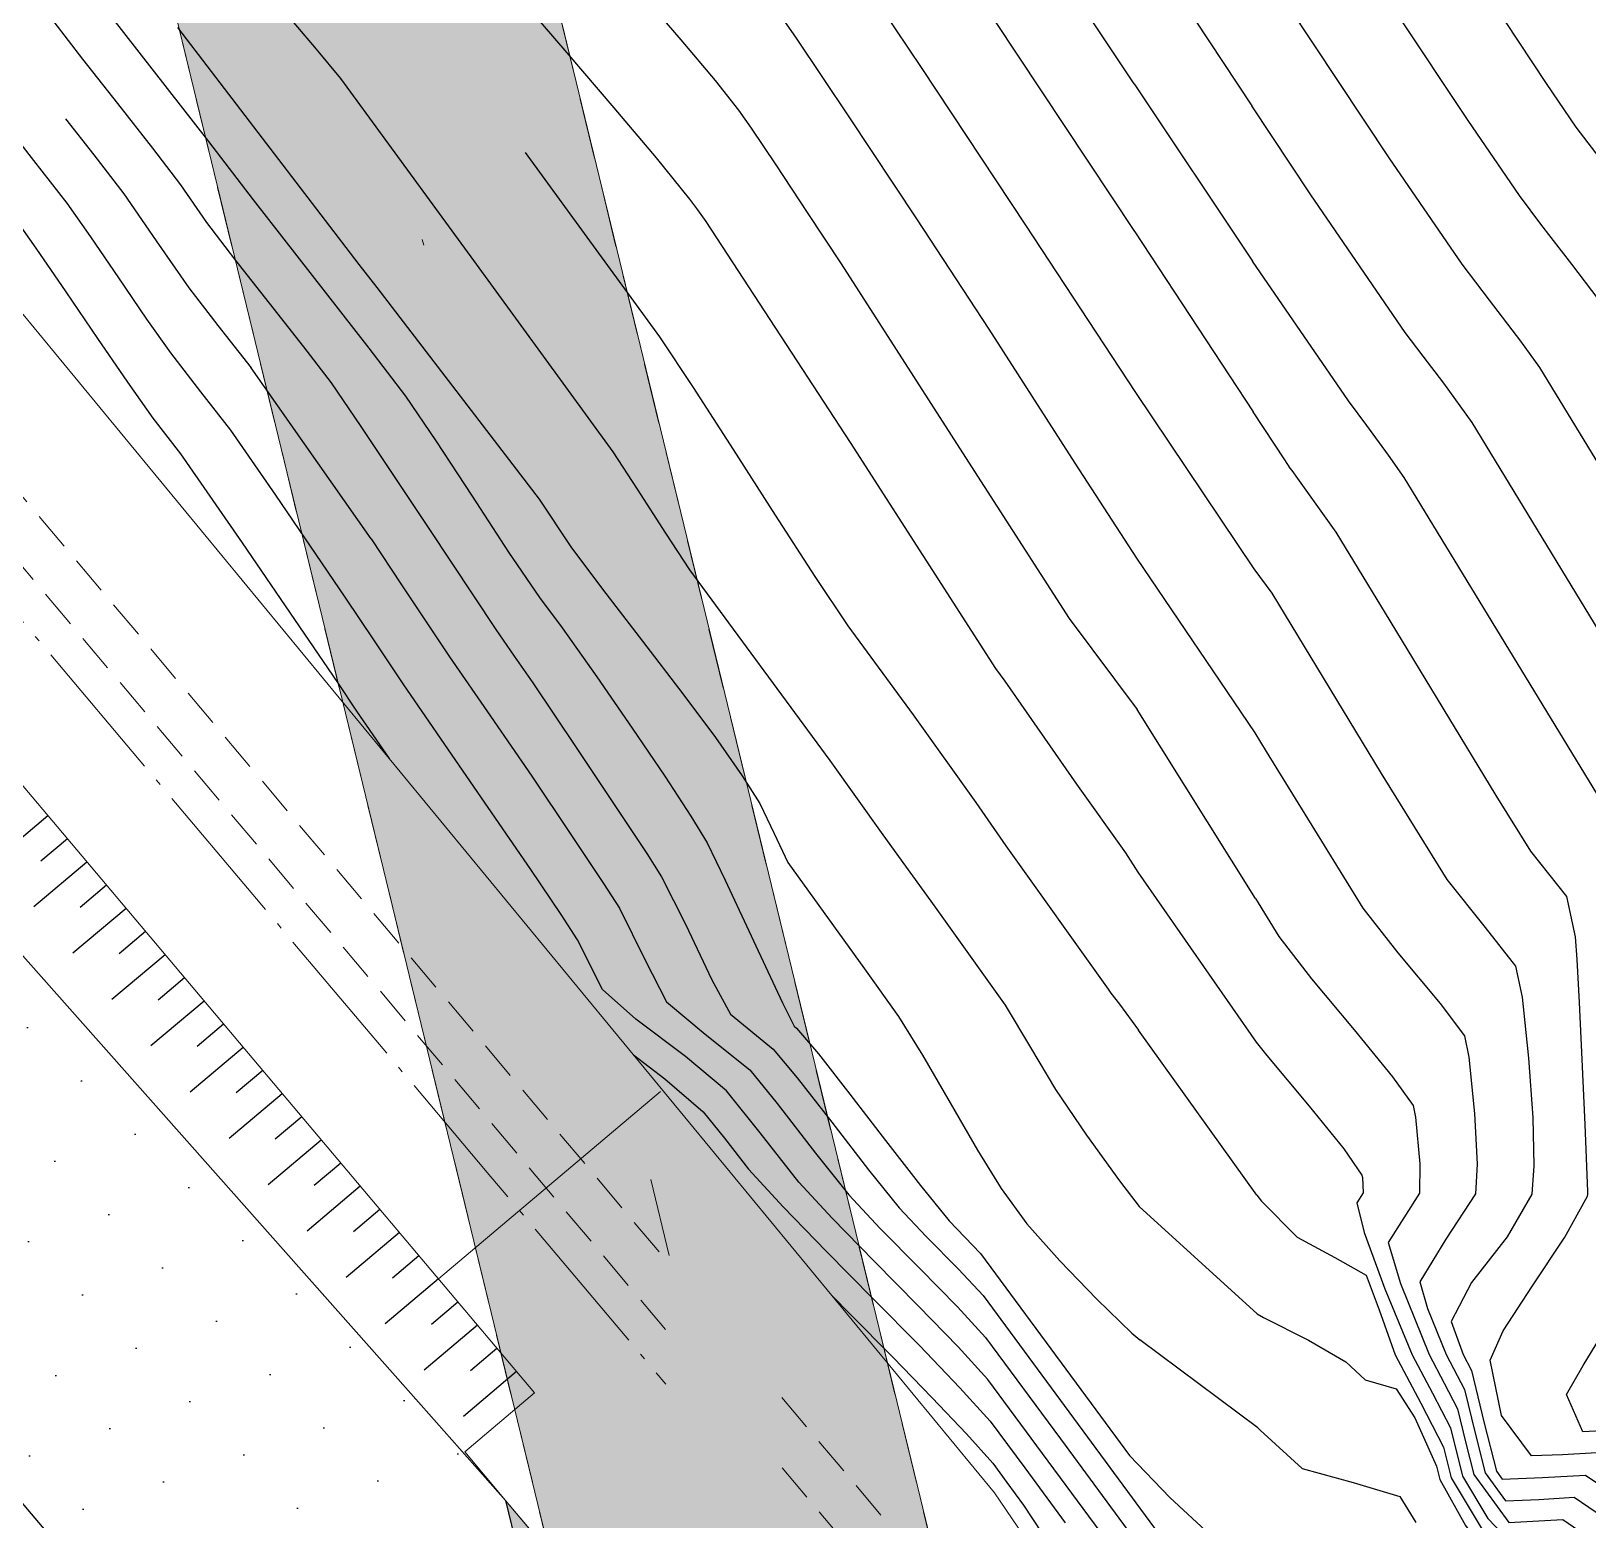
# Model space of a CAD drawing. Header units: millimetres. Extents: x -133 to 63340, y -143 to 109141.
# Drawn here: x 62474.23 to 62499.93, y 108543.15 to 108567.73 of the extents above; entities that cross this region are included whole.
import ezdxf

# ---------------------------------------------------------------- set-up
doc = ezdxf.new("R2010")
doc.units = ezdxf.units.MM
doc.header["$MEASUREMENT"] = 0
for name, pattern in [('ACAD_ISO04W100', [30, 24, -3, 0, -3]), ('NASCOSTA', [9.525, 6.35, -3.175]), ('TRATTEGGIATA', [0.75, 0.5, -0.25]), ('TRATTOPUNTO2', [12.7, 6.35, -3.175, 0, -3.175])]:
    doc.linetypes.add(name, pattern=pattern)
doc.layers.add('Colori bordi', color=5, linetype='Continuous', plot=False)
doc.layers.add('no_plot', color=5, linetype='Continuous', plot=False)
for name, color, linetype in [('curve livello 5m', 7, 'Continuous'), ('Limite fiume', 6, 'Continuous'), ('LIN010TR', 2, 'NASCOSTA'), ('LIN018CO', 6, 'Continuous'), ('LIN018TR', 6, 'NASCOSTA'), ('LIN025CO', 7, 'Continuous'), ('pendenze', 2, 'Continuous'), ('sezioni', 7, 'Continuous'), ('TRATTCOLO-30', 253, 'Continuous'), ('TRATTCOLO-32', 255, 'Continuous')]:
    doc.layers.add(name, color=color, linetype=linetype)

# ---------------------------------------------------------------- blocks, each defined once
blk = doc.blocks.new('CONTORNO')
at = {"layer": 'Colori bordi', "lineweight": 0, "ltscale": 2, "flags": 128}
blk.add_lwpolyline([(-22.578, 81.44), (16.586, -82.868), (15.866, -82.007), (19.27, -96.287), (18.407, -96.98), (19.153, -100.108), (27.051, -106.511), (29.932, -105.824), (28.44, -103.877), (26.165, -94.334), (26.165, -94.334), (25.446, -93.474), (-6.877, 42.135)], dxfattribs=at)

msp = doc.modelspace()

# ---------------------------------------------------------------- hatches: boundary and pattern name
at = {"layer": 'pendenze', "linetype": 'Continuous'}
h = msp.add_hatch(dxfattribs=at)
h.set_pattern_fill('DOTS', color=256, scale=20, angle=-44.74394, style=0)
h.set_pattern_definition([(315.2560609, (171409.96, 46934.0866), (1.323836897, 0.447862558), [0, -1.25])])
h.paths.add_polyline_path([(62481.655, 108535.5741), (62481.1418, 108535.0837), (62472.3171, 108545.504), (62473.0098, 108546.0991), (62470.922, 108548.7254), (62470.189, 108548.0957), (62469.4637, 108548.7973), (62473.9652, 108552.6071), (62480.6676, 108545.0425), (62482.0606, 108543.4702), (62484.922, 108531.6991)])
at = {"layer": 'TRATTCOLO-30', "linetype": 'Continuous', "lineweight": 0}
h = msp.add_hatch(color=256, dxfattribs=at)
h.dxf.hatch_style = 1
h.paths.add_polyline_path([(62478.5701, 108572.9862), (62475.5772, 108572.2586), (62482.7836, 108542.6126), (62482.0606, 108543.4702), (62485.0639, 108531.1152), (62488.5426, 108531.9608)])
h.paths.add_polyline_path([(62481.5629, 108573.7137), (62478.5701, 108572.9862), (62488.5426, 108531.9608), (62491.5354, 108532.6883)])

# ---------------------------------------------------------------- linework, layer by layer
at = {"layer": 'curve livello 5m', "color": 2}
for p, q in [((62492.4487, 108564.4171), (62494.4022, 108561.4452)), ((62479.8385, 108559.3479), (62477.8574, 108562.1709)), ((62494.46, 108548.5129), (62492.5076, 108551.2367))]:
    msp.add_line(p, q, dxfattribs=at)
at = {"layer": 'curve livello 5m', "color": 2, "flags": 128}
for points in [[(62492.4487, 108564.4171), (62492.4484, 108564.4176), (62490.1377, 108567.9049), (62488.3455, 108570.5822), (62487.4235, 108571.9211), (62486.9223, 108572.5177), (62486.918, 108572.5235)], [(62498.5475, 108567.9012), (62499.2356, 108566.8654), (62499.7299, 108566.1436), (62499.7299, 108566.1436), (62500.1768, 108565.5517)], [(62474.7933, 108566.2773), (62475.2625, 108565.6831), (62475.7568, 108565.0403), (62475.7568, 108565.0403), (62476.2917, 108564.2668), (62476.8277, 108563.4919), (62476.8277, 108563.4919), (62477.3062, 108562.8692), (62477.8574, 108562.1709)], [(62482.3841, 108565.7215), (62483.3553, 108564.3887), (62484.5979, 108562.6835), (62485.1576, 108561.8445), (62485.8189, 108560.8201), (62486.5116, 108559.738), (62487.1656, 108558.7256), (62487.7106, 108557.9104), (62487.7106, 108557.9104), (62488.7905, 108556.4422), (62489.8221, 108554.9958), (62490.3198, 108554.2805), (62492.0095, 108551.9128), (62492.0524, 108551.8433), (62492.1965, 108551.6621), (62492.5076, 108551.2367)], [(62500.0748, 108544.2596), (62499.5071, 108544.222), (62498.9963, 108544.2051), (62498.4985, 108544.8754), (62498.3109, 108545.7866), (62498.5304, 108546.2732), (62499.0116, 108547.0133), (62499.5448, 108547.8175), (62499.9203, 108548.496), (62499.9262, 108548.5197), (62499.925, 108548.5703), (62499.8819, 108549.678), (62499.8348, 108550.753), (62499.7888, 108551.6945), (62499.7488, 108552.4015), (62499.7196, 108552.7733), (62499.5787, 108553.439), (62498.9828, 108554.1887), (62498.415, 108555.1077), (62496.6647, 108557.9905), (62495.7725, 108559.4546), (62495.139, 108560.3408), (62495.0421, 108560.4742), (62495.013, 108560.5133), (62494.9258, 108560.6486), (62494.4022, 108561.4452)], [(62479.8385, 108559.3479), (62480.3426, 108558.589), (62481.1321, 108557.401), (62481.1321, 108557.401), (62481.8094, 108556.4172), (62482.4899, 108555.4288), (62482.4899, 108555.4288), (62483.1377, 108554.466), (62483.6752, 108553.6578), (62483.941, 108553.2469), (62483.941, 108553.2469), (62484.3628, 108552.3923), (62484.714, 108551.7031), (62484.714, 108551.7031), (62485.3568, 108551.1706), (62486.092, 108550.5779), (62486.092, 108550.5779), (62486.5448, 108550.0268), (62487.1739, 108549.2071), (62487.7282, 108548.5148), (62487.7282, 108548.5148), (62488.2442, 108547.9621), (62488.8901, 108547.3057), (62489.5184, 108546.6661), (62489.9815, 108546.1637), (62489.9815, 108546.1637), (62491.2176, 108544.4865), (62492.671, 108542.5145)], [(62494.46, 108548.5129), (62494.5367, 108548.4116), (62494.5367, 108548.4116), (62495.1286, 108547.8193), (62495.7506, 108547.4837), (62496.2684, 108547.188), (62496.2684, 108547.188), (62496.482, 108546.6203), (62496.7469, 108545.8768), (62496.7469, 108545.8768), (62497.1703, 108545.075), (62497.5448, 108544.3533), (62497.5448, 108544.3533), (62497.6706, 108543.8436), (62498.2135, 108542.9374), (62498.7287, 108542.3976), (62498.7287, 108542.3976), (62499.1409, 108542.4185), (62499.8901, 108542.0341), (62500.6625, 108541.4243)]]:
    msp.add_lwpolyline(points, dxfattribs=at)
at = {"layer": 'Limite fiume', "color": 2, "linetype": 'Continuous', "flags": 128}
msp.add_lwpolyline([(62481.655, 108535.5741), (62481.1418, 108535.0837), (62472.3171, 108545.504), (62473.0098, 108546.0991), (62470.922, 108548.7254), (62470.189, 108548.0957), (62469.4637, 108548.7973), (62473.9652, 108552.6071), (62480.6676, 108545.0425), (62482.0606, 108543.4702), (62484.922, 108531.6991)], close=True, dxfattribs=at)
at = {"layer": 'LIN010TR', "linetype": 'TRATTOPUNTO2', "lineweight": 0, "ltscale": 5, "flags": 128}
msp.add_lwpolyline([(62454.4122, 108672.368), (62484.7612, 108547.5169)], dxfattribs=at)
at = {"layer": 'LIN010TR', "lineweight": 0, "ltscale": 0.1, "flags": 128}
for points in [[(62452.8813, 108579.7066), (62465.6195, 108570.0808), (62482.7614, 108549.7481), (62484.6947, 108547.455)], [(62452.3748, 108579.1546), (62465.1032, 108569.5362), (62482.7666, 108548.5851), (62484.6999, 108546.2919)], [(62486.6191, 108545.1723), (62492.5042, 108538.1918), (62523.5556, 108501.3606)], [(62486.6243, 108544.0093), (62492.5094, 108537.0287), (62523.5608, 108500.1975)]]:
    msp.add_lwpolyline(points, dxfattribs=at)
at = {"layer": 'LIN018CO', "color": 2}
for p, q in [((62474.5043, 108554.7735), (62473.6269, 108554.0338)), ((62474.8266, 108554.3912), (62474.3896, 108554.0228)), ((62475.1488, 108554.0089), (62474.2715, 108553.2693)), ((62475.4711, 108553.6267), (62475.0342, 108553.2583)), ((62475.7934, 108553.2444), (62474.9161, 108552.5047)), ((62476.1157, 108552.8621), (62475.6788, 108552.4938)), ((62476.438, 108552.4798), (62475.5606, 108551.7402)), ((62476.7603, 108552.0976), (62476.3233, 108551.7292)), ((62477.0826, 108551.7153), (62476.2052, 108550.9756)), ((62477.4048, 108551.333), (62476.9679, 108550.9647)), ((62477.7271, 108550.9508), (62476.8498, 108550.2111)), ((62478.0494, 108550.5685), (62477.6125, 108550.2001)), ((62478.3717, 108550.1862), (62477.4943, 108549.4465)), ((62478.694, 108549.8039), (62478.257, 108549.4356)), ((62479.0163, 108549.4217), (62478.1389, 108548.682)), ((62479.3385, 108549.0394), (62478.9016, 108548.671)), ((62479.6608, 108548.6571), (62478.7835, 108547.9174)), ((62479.9831, 108548.2748), (62479.5462, 108547.9065)), ((62480.3054, 108547.8926), (62479.4281, 108547.1529)), ((62480.6277, 108547.5103), (62480.1907, 108547.1419)), ((62480.95, 108547.128), (62480.0726, 108546.3884)), ((62481.2722, 108546.7457), (62480.8353, 108546.3774)), ((62481.5945, 108546.3635), (62480.7172, 108545.6238)), ((62481.9168, 108545.9812), (62481.4799, 108545.6128)), ((62482.2391, 108545.5989), (62481.3618, 108544.8593))]:
    msp.add_line(p, q, dxfattribs=at)
at = {"layer": 'LIN018TR', "linetype": 'ACAD_ISO04W100', "lineweight": 0, "ltscale": 0.1, "flags": 128}
msp.add_lwpolyline([(62454.5715, 108581.1315), (62481.7578, 108548.8848), (62484.7039, 108545.3903)], dxfattribs=at)
at = {"layer": 'LIN025CO', "linetype": 'TRATTEGGIATA', "lineweight": 0, "ltscale": 2}
for p, q in [((62444.6723, 108725.476), (62491.8503, 108531.3928)), ((62438.6865, 108724.0215), (62482.9426, 108541.9586))]:
    msp.add_line(p, q, dxfattribs=at)
at = {"layer": 'LIN025CO', "linetype": 'Continuous', "lineweight": 0}
for q in [(62486.4726, 108525.3198), (62492.4144, 108531.1892)]:
    msp.add_line((62482.0606, 108543.4702), q, dxfattribs=at)
at = {"layer": 'no_plot'}
for p, q in [((62492.9192, 108568.7006), (62494.3797, 108566.4932)), ((62492.4378, 108566.8557), (62494.3911, 108563.9303)), ((62492.4606, 108561.7618), (62494.4138, 108558.8519)), ((62492.4728, 108559.0263), (62494.4259, 108556.1449)), ((62494.4381, 108553.407), (62492.4839, 108556.5292)), ((62492.496, 108553.841), (62494.4487, 108551.0373)), ((62492.5206, 108548.3262), (62494.4688, 108546.5536)), ((62494.4772, 108544.6688), (62492.5305, 108546.1235))]:
    msp.add_line(p, q, dxfattribs=at)
at = {"layer": 'no_plot', "flags": 128}
for points in [[(62492.4378, 108566.8557), (62491.4014, 108568.4159), (62488.7903, 108572.4329), (62488.7903, 108572.4329), (62488.3086, 108573.2134), (62487.8098, 108573.8858), (62482.5695, 108580.7592), (62480.3807, 108582.8466), (62479.969, 108583.2345), (62479.8635, 108583.36), (62479.7808, 108583.4466), (62479.6703, 108583.5623), (62476.5074, 108586.6969), (62469.1678, 108594.0477)], [(62472.2953, 108586.8867), (62474.8453, 108584.3534), (62475.8197, 108583.3335), (62476.5481, 108582.571), (62477.0377, 108581.9865), (62477.4782, 108581.4644), (62478.0574, 108580.8985), (62478.7805, 108580.237), (62479.5043, 108579.5749), (62480.0856, 108579.0073), (62480.2155, 108578.8531), (62480.3688, 108578.7243), (62480.466, 108578.5345), (62480.5909, 108578.3645), (62485.4379, 108571.8512), (62485.9272, 108571.2646), (62486.5075, 108570.5874), (62486.918, 108570.0892), (62487.6019, 108569.0961), (62488.9312, 108567.1103), (62490.6451, 108564.5236), (62492.4606, 108561.7618)], [(62473.8391, 108583.2769), (62474.8903, 108582.1765), (62475.3368, 108581.6494), (62475.8493, 108581.0264), (62476.2327, 108580.5793), (62476.9084, 108579.9294), (62477.7264, 108579.1849), (62478.4041, 108578.5332), (62478.7943, 108578.0701), (62479.2548, 108577.6831), (62479.5467, 108577.113), (62479.9217, 108576.6024), (62483.9534, 108571.1847), (62484.5321, 108570.4854), (62485.2566, 108569.6384), (62485.9443, 108568.8327), (62486.4125, 108568.2573), (62486.8583, 108567.61), (62487.7247, 108566.3156), (62488.8419, 108564.6296), (62490.0397, 108562.8074), (62491.459, 108560.598), (62492.4728, 108559.0263)], [(62475.3234, 108568.2613), (62477.1547, 108565.9076), (62477.8926, 108564.9446), (62479.8012, 108562.4927), (62480.4084, 108561.701), (62480.908, 108560.9657), (62481.5055, 108560.05), (62482.1067, 108559.1282), (62482.6173, 108558.3752), (62482.9956, 108557.8769), (62483.5673, 108557.0667), (62484.1498, 108556.2216), (62484.6857, 108555.4268), (62485.1174, 108554.7675), (62485.3877, 108554.3289), (62485.683, 108553.7129), (62486.1888, 108552.6259), (62486.6309, 108551.6881), (62486.8257, 108551.2991), (62486.8619, 108551.2695), (62487.2265, 108550.8435), (62487.7447, 108550.1806), (62488.3328, 108549.4126), (62488.9073, 108548.6714), (62489.3846, 108548.0888), (62489.9012, 108547.5497), (62491.8055, 108544.966), (62492.362, 108544.211), (62493.0232, 108543.5219), (62493.6919, 108542.9015)], [(62482.2899, 108568.2828), (62483.0723, 108567.3685), (62483.8478, 108566.462), (62484.5462, 108565.6341), (62485.0975, 108564.9555), (62485.2267, 108564.7781), (62485.3677, 108564.5847), (62487.7481, 108560.9345), (62490.148, 108557.2054), (62490.3039, 108556.996), (62491.4865, 108555.2962), (62492.2957, 108554.1623), (62492.496, 108553.841)], [(62484.291, 108568.3563), (62484.9534, 108567.5826), (62485.5173, 108566.9129), (62485.907, 108566.4254), (62486.1147, 108566.1239), (62486.5183, 108565.5209), (62487.0387, 108564.7356), (62487.5966, 108563.8868), (62489.7012, 108560.6106), (62491.3643, 108558.0323), (62492.4839, 108556.5292)], [(62500.9755, 108559.1531), (62499.1357, 108562.1722), (62498.8214, 108562.6118), (62498.3034, 108563.2889), (62497.851, 108563.8829), (62497.851, 108563.8829), (62496.6484, 108565.6386), (62494.9744, 108568.1586)], [(62474.6011, 108567.884), (62475.0721, 108567.2676), (62475.6525, 108566.531), (62476.2301, 108565.7978), (62476.6927, 108565.1917), (62477.1235, 108564.5688), (62477.5859, 108563.9625), (62478.1562, 108563.2384), (62478.7237, 108562.5177), (62479.1774, 108561.9221), (62479.6714, 108561.2027), (62480.7925, 108559.5152), (62481.8979, 108557.8517), (62482.2014, 108557.4109), (62482.5064, 108556.968), (62483.2252, 108555.9009), (62483.8862, 108554.9116), (62484.3896, 108554.1501), (62484.6355, 108553.7663), (62485.031, 108552.9852), (62485.4664, 108552.0666), (62485.7699, 108551.5011), (62486.477, 108550.9237), (62486.8751, 108550.45), (62487.4441, 108549.7136), (62488.0494, 108548.9268), (62488.5564, 108548.3018), (62489.0015, 108547.8311), (62489.5348, 108547.2908), (62489.9413, 108546.8567), (62491.5115, 108544.7262), (62493.3577, 108542.2213)], [(62478.4345, 108568.0153), (62478.9343, 108567.4311), (62479.3352, 108566.9478), (62481.4838, 108563.9993), (62483.8282, 108560.7823), (62484.2332, 108560.167), (62484.7004, 108559.4382), (62485.0971, 108558.8364), (62487.4126, 108555.6883), (62488.289, 108554.4596), (62489.1531, 108553.2648), (62490.3073, 108551.6476), (62490.7239, 108550.9485), (62491.1369, 108550.256), (62491.652, 108549.5004), (62492.1936, 108548.748), (62492.5206, 108548.3262)], [(62496.7609, 108568.0299), (62497.942, 108566.252), (62498.7905, 108565.0132), (62499.1467, 108564.5414), (62499.6578, 108563.8792), (62500.0922, 108563.3082)], [(62476.6415, 108567.7853), (62479.6359, 108563.8772), (62479.9318, 108563.4971), (62482.6116, 108560.003), (62483.1365, 108559.2127), (62483.6567, 108558.5134), (62484.3183, 108557.655), (62484.9866, 108556.7883), (62485.5271, 108556.0639), (62485.9645, 108555.4331), (62486.258, 108554.9797), (62486.4914, 108554.4823), (62486.7177, 108554.0033), (62487.9864, 108552.2491), (62488.5475, 108551.4629), (62488.9406, 108550.8219), (62489.3976, 108550.0364), (62489.8527, 108549.2542), (62490.2404, 108548.6233), (62490.662, 108548.0378), (62491.2079, 108547.4285), (62491.8214, 108546.7935), (62492.4005, 108546.2351), (62492.5305, 108546.1235)], [(62500.7309, 108556.8089), (62498.0146, 108561.2663), (62497.5506, 108561.9154), (62497.2095, 108562.3613), (62496.9115, 108562.7525), (62496.9115, 108562.7525), (62495.3548, 108565.0253), (62494.3797, 108566.4932)], [(62491.9842, 108542.8078), (62490.9236, 108544.2467), (62490.0216, 108545.4706), (62489.5332, 108546.0069), (62488.8722, 108546.6862), (62488.1432, 108547.4231), (62487.451, 108548.1322), (62486.9, 108548.7278), (62486.9, 108548.7278), (62486.2619, 108549.5379), (62485.707, 108550.2321), (62485.707, 108550.2321), (62485.0313, 108550.7976), (62484.2117, 108551.4191), (62483.6582, 108551.9051), (62483.6582, 108551.9051), (62483.2464, 108552.7275), (62482.9744, 108553.1432), (62482.4735, 108553.8897), (62482.4735, 108553.8897), (62481.4174, 108555.4236), (62480.3663, 108556.9503), (62480.3663, 108556.9503), (62479.8928, 108557.6629), (62479.4125, 108558.3858), (62479.4125, 108558.3858), (62478.2659, 108560.069), (62477.521, 108561.1403), (62477.521, 108561.1403), (62477.0292, 108561.7742), (62476.5319, 108562.4149), (62476.5319, 108562.4149), (62476.1391, 108562.9726), (62475.6756, 108563.6531), (62475.2124, 108564.333), (62474.8209, 108564.889), (62474.8209, 108564.889), (62474.274, 108565.5931), (62473.7213, 108566.3044)], [(62473.885, 108564.7376), (62474.3044, 108564.1455), (62474.7994, 108563.4227), (62475.3197, 108562.6559), (62475.8153, 108561.932), (62476.236, 108561.338), (62476.6928, 108560.7494), (62477.7128, 108559.2823), (62479.2831, 108556.9773), (62479.6005, 108556.4996), (62480.1365, 108555.7211)], [(62500.1524, 108555.0128), (62496.8936, 108560.3605), (62496.6363, 108560.7278), (62496.2799, 108561.219), (62496.2799, 108561.219), (62495.9721, 108561.6221), (62494.3911, 108563.9303)], [(62494.4138, 108558.8519), (62494.7068, 108558.4487), (62496.5142, 108555.4719), (62497.5967, 108553.7197), (62498.2334, 108552.9285), (62498.733, 108552.2902), (62498.8408, 108551.7809), (62498.9486, 108550.7738), (62499.016, 108549.7942), (62499.0355, 108548.9946), (62498.9997, 108548.5275), (62498.5942, 108547.8235), (62498.0025, 108547.068), (62497.6684, 108546.4249), (62497.8674, 108545.8797), (62498.005, 108545.6168), (62498.2151, 108544.7467), (62498.4157, 108543.9539), (62498.5123, 108543.8219), (62499.1781, 108543.8485), (62499.888, 108543.8914), (62500.2383, 108543.6526)], [(62494.4259, 108556.1449), (62494.6135, 108555.836), (62496.2106, 108553.2506), (62496.7914, 108552.5142), (62497.4862, 108551.6772), (62497.8872, 108551.1414), (62497.9619, 108550.7886), (62498.0555, 108549.8573), (62498.0963, 108549.0225), (62498.072, 108548.5346), (62497.583, 108547.7826), (62497.1497, 108547.078), (62497.2797, 108546.6403), (62497.5873, 108545.879), (62497.89, 108545.3009), (62498.0636, 108544.5817), (62498.2294, 108543.9263), (62498.5664, 108543.4658), (62499.1156, 108543.4878), (62499.7012, 108543.5232), (62500.1843, 108543.1938)], [(62494.4381, 108553.407), (62494.8246, 108552.7815), (62495.3654, 108552.0845), (62496.0667, 108551.2379), (62496.7012, 108550.4659), (62497.0415, 108549.9926), (62497.083, 108549.7962), (62497.1506, 108549.0302), (62497.1443, 108548.5418), (62496.631, 108547.7312), (62496.8318, 108547.0547), (62497.3071, 108545.8782), (62497.5554, 108545.4082), (62497.7749, 108544.9851), (62497.9121, 108544.4167), (62498.0432, 108543.8987), (62498.6205, 108543.1097), (62499.5145, 108543.1549), (62500.1303, 108542.735)], [(62494.4487, 108551.0373), (62494.6286, 108550.8182), (62495.3249, 108549.9818), (62495.8955, 108549.276), (62496.1957, 108548.8438), (62496.2042, 108548.8039), (62496.2166, 108548.549), (62496.1123, 108548.3843), (62496.2352, 108547.8957), (62496.574, 108546.9673), (62497.027, 108545.8775), (62497.3628, 108545.2416), (62497.6598, 108544.6692), (62497.8569, 108543.8712), (62498.2764, 108543.1708), (62498.6746, 108542.7537), (62499.3277, 108542.7867), (62499.7537, 108542.522), (62500.4379, 108541.9818)], [(62484.1713, 108550.827), (62484.6885, 108550.4324), (62485.322, 108549.8863), (62485.6708, 108549.45), (62486.0719, 108548.9409), (62486.6425, 108548.3194), (62487.3541, 108547.5846), (62488.1292, 108546.7999), (62488.8905, 108546.0283), (62489.5605, 108545.3331), (62490.0617, 108544.7776), (62490.6297, 108544.007), (62491.2974, 108543.101)], [(62487.4548, 108546.8442), (62487.7488, 108546.547), (62488.4507, 108545.8366), (62489.1034, 108545.1678), (62489.667, 108544.5729), (62490.1018, 108544.0846), (62490.3357, 108543.7673), (62490.6107, 108543.3942), (62493.202, 108539.4575)], [(62494.4688, 108546.5536), (62494.5734, 108546.4922), (62495.3163, 108546.1163), (62495.9293, 108545.7609), (62496.2512, 108545.4622), (62496.7602, 108545.3159), (62497.0698, 108544.8344), (62497.4297, 108544.0374), (62497.4844, 108543.816), (62497.9082, 108543.0575), (62498.3891, 108542.4003), (62498.7828, 108542.0416), (62498.9541, 108542.0502), (62499.4307, 108541.7708), (62499.8208, 108541.3661), (62500.009, 108540.752)], [(62500.2616, 108544.6279), (62499.8419, 108544.6067), (62499.5752, 108545.222), (62499.8479, 108545.6994), (62500.2015, 108546.2763)], [(62494.4772, 108544.6688), (62494.519, 108544.6295), (62495.2093, 108543.999), (62496.0543, 108543.7654), (62496.8217, 108543.5353), (62497.0852, 108543.1046)]]:
    msp.add_lwpolyline(points, dxfattribs=at)
at = {"layer": 'sezioni', "linetype": 'Continuous', "lineweight": 0}
for p, q in [((62470.748, 108567.1089), (62490.1299, 108543.5994)), ((62468.0586, 108562.419), (62482.5372, 108545.2453)), ((62484.6187, 108550.221), (62480.95, 108547.128)), ((62482.5372, 108545.2453), (62481.3838, 108544.273)), ((62481.3838, 108544.273), (62482.0606, 108543.4702)), ((62493.7349, 108538.2872), (62490.1299, 108543.5994))]:
    msp.add_line(p, q, dxfattribs=at)

# ---------------------------------------------------------------- block references
at = {"layer": 'TRATTCOLO-32', "linetype": 'Continuous', "lineweight": 0, "rotation": 0.2560608715202138}
msp.add_blockref('CONTORNO', (62465.8278, 108625.4058), dxfattribs=at)

doc.saveas('drawing.dxf')
